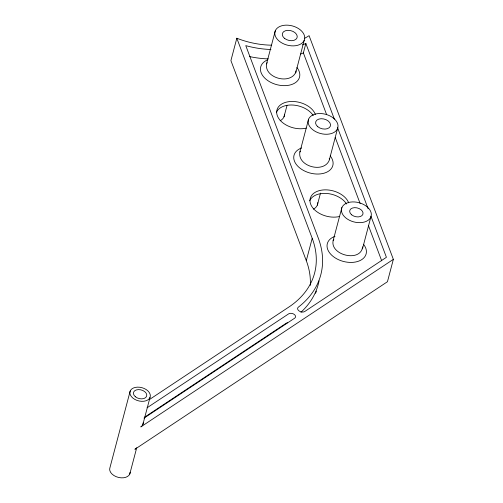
<?xml version="1.0" encoding="UTF-8"?>
<svg xmlns="http://www.w3.org/2000/svg" width="503" height="503" viewBox="0 0 503 503"><rect width="100%" height="100%" fill="white"/><g stroke="black" fill="none" stroke-linecap="round" stroke-linejoin="round"><path stroke-width="0.75" d="M295.789 72.91L295.909 70.86M329.264 159.036L329.302 158.445M341.902 207.55L333.131 240.667C329.968 255.266 360.821 262.685 362.6 246.835M275.298 30.777L266.527 63.9C264.226 78.053 290.3 85.108 295.877 72.092L304.233 40.253A15.26 9.947 14.8 0 0 285.861 25.15A15.26 9.947 14.8 0 0 279.209 41.145A15.26 9.947 14.8 0 0 304.233 40.253M308.603 119.167L299.832 152.283C297.524 166.443 323.599 173.497 329.176 160.476L337.532 128.636A15.26 9.947 14.8 0 0 319.16 113.533A15.26 9.947 14.8 0 0 312.508 129.529A15.26 9.947 14.8 0 0 337.532 128.636M362.481 248.866L370.837 217.026A15.26 9.947 14.8 0 0 352.465 201.923A15.26 9.947 14.8 0 0 345.806 217.918A15.26 9.947 14.8 0 0 370.837 217.026M130.202 390.994L109.987 467.513A10.437 6.809 14.8 0 0 118.57 477.448A10.437 6.809 14.8 0 0 130.126 472.254M271.557 45.182A66.415 43.308 14.8 0 1 236.825 38.234L230.915 60.605L306.296 260.667A120.456 78.55 14.8 0 1 310.288 285.402M129.787 473.996L136.741 447.676M142.846 424.557L150.001 397.477A10.437 6.809 14.8 0 0 137.432 387.147A10.437 6.809 14.8 0 0 132.874 398.087A10.437 6.809 14.8 0 0 150.001 397.477M284.019 116.771L287.006 105.479M326.623 114.627L303.372 52.909L305.862 43.491A72.841 47.502 14.8 0 1 302.397 44.886M317.318 205.161L320.505 193.114M306.296 260.667L312.206 238.303L236.825 38.234M304.787 38.19A66.415 43.308 14.8 0 0 309.081 35.663L393.359 259.353L387.448 281.724L134.898 449.292A10.437 6.809 14.8 0 0 135.917 448.45M266.527 63.9L267.238 62.661M333.131 240.667L333.841 239.434M299.813 152L300.461 151.346M149.221 399.69L288.816 307.075A120.456 78.55 14.8 0 0 312.206 238.303M147.071 407.782L288.603 313.878A4.018 2.616 14.8 0 1 294.148 314.356A4.018 2.616 14.8 0 1 294.645 318.192L143.99 418.15M144.524 417.239L286.113 323.291A4.018 2.616 14.8 0 1 287.509 322.781M393.359 259.353L140.809 426.921A10.437 6.809 14.8 0 0 143.192 422.809M305.862 43.491L334.376 119.167M337.419 127.246L368.146 208.808M370.912 216.152L386.417 257.297L304.749 311.489A4.018 2.616 14.8 0 1 299.197 311.005L299.015 310.873A4.018 2.616 14.8 0 1 298.367 307.144A126.882 82.737 14.8 0 0 318.286 238.082L245.778 45.628A72.841 47.502 14.8 0 0 270.941 49.501M335.205 137.401L360.123 203.526M368.429 225.57L381.714 260.837M339.55 216.497A20.076 13.091 14.8 0 1 311.835 206.532A20.076 13.091 14.8 0 1 322.888 189.971A20.076 13.091 14.8 0 1 348.68 202.822M306.252 128.114A20.076 13.091 14.8 0 1 278.53 118.148A20.076 13.091 14.8 0 1 289.59 101.581A20.076 13.091 14.8 0 1 315.381 114.433M303.372 52.909A72.841 47.502 14.8 0 1 300.618 54.041M268.269 58.914A72.841 47.502 14.8 0 1 249.362 56.537M330.238 155.93A20.076 13.091 14.8 0 1 324.19 173.158A20.076 13.091 14.8 0 1 297.267 165.638A20.076 13.091 14.8 0 1 301.681 147.951M363.543 244.313A20.076 13.091 14.8 0 1 357.488 261.541A20.076 13.091 14.8 0 1 330.565 254.028A20.076 13.091 14.8 0 1 334.979 236.335M319.072 280.85A126.882 82.737 14.8 0 1 300.945 312.281M296.94 67.54A20.076 13.091 14.8 0 1 291.331 84.636A20.076 13.091 14.8 0 1 264.597 77.927A20.076 13.091 14.8 0 1 267.137 60.064M309.697 200.798A20.076 13.091 14.8 0 1 326.969 193.479A20.076 13.091 14.8 0 1 346.561 203.992M276.399 112.408A20.076 13.091 14.8 0 1 293.67 105.096A20.076 13.091 14.8 0 1 313.262 115.602M316.356 291.118A126.882 82.737 14.8 0 1 315.57 293.306M317.821 202.608A15.26 9.947 14.8 0 1 313.457 209.141M284.522 114.219A15.26 9.947 14.8 0 1 280.158 120.758M317.789 126.718A7.627 4.973 14.8 0 0 330.301 126.272A7.627 4.973 14.8 0 0 321.115 118.721A7.627 4.973 14.8 0 0 317.789 126.718M284.484 38.329A7.627 4.973 14.8 0 0 297.003 37.882A7.627 4.973 14.8 0 0 287.817 30.331A7.627 4.973 14.8 0 0 284.484 38.329M351.641 214.806A6.828 4.452 14.8 0 0 362.839 214.404A6.828 4.452 14.8 0 0 354.621 207.651A6.828 4.452 14.8 0 0 351.641 214.806M135.376 396.754A6.828 4.452 14.8 0 0 146.574 396.358A6.828 4.452 14.8 0 0 138.356 389.599A6.828 4.452 14.8 0 0 135.376 396.754"/></g></svg>
